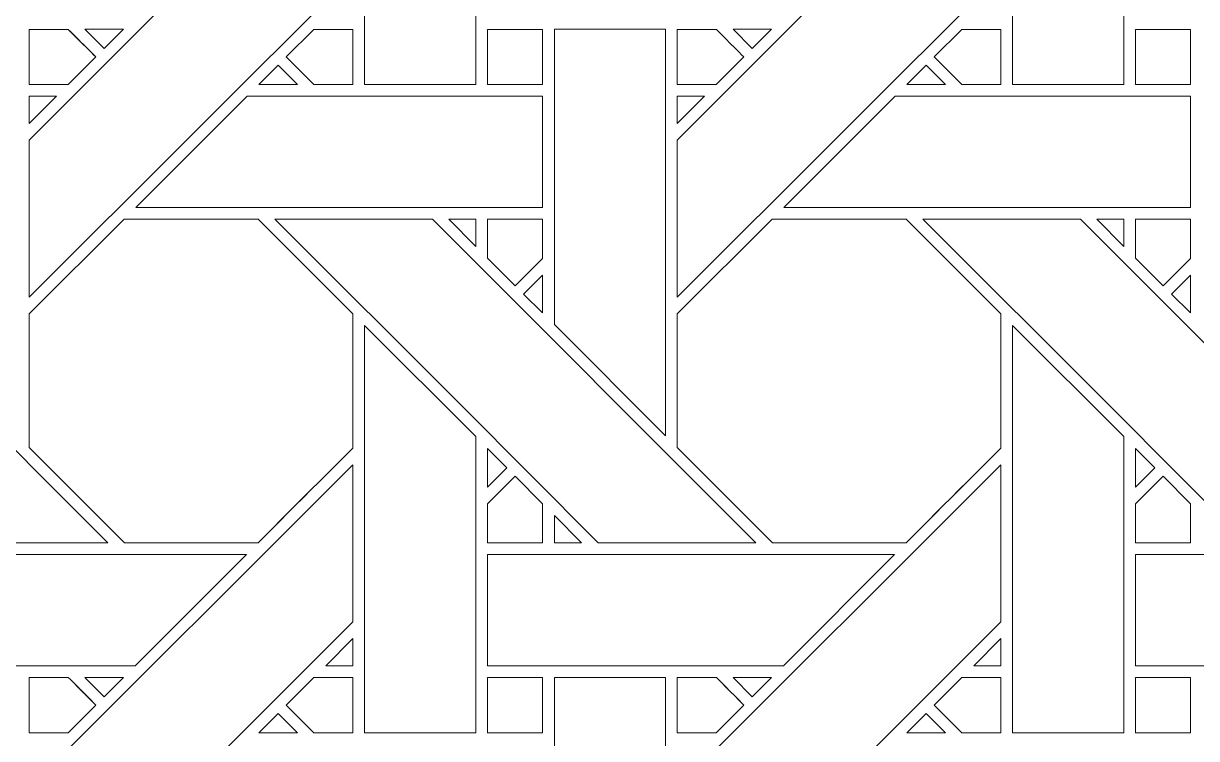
# Model space of a CAD drawing. Header units: inches. Extents: x 3.4 to 21.4, y 0.1 to 18.1.
# Drawn here: x 9.766 to 11.483, y 3.353 to 4.4 of the extents above; entities that cross this region are included whole.
import ezdxf

# ---------------------------------------------------------------- set-up
doc = ezdxf.new("R2010")
doc.units = ezdxf.units.IN
doc.header["$MEASUREMENT"] = 0
doc.layers.add('Design', color=7, linetype='Continuous', lineweight=0)

msp = doc.modelspace()

# ---------------------------------------------------------------- linework, layer by layer
at = {"layer": 'Design'}
for points, knots in [([(3.3829, 18.0948), (3.3829, 18.0948), (3.3829, 0.0948), (3.3829, 0.0948), (3.3829, 0.0948), (21.3829, 0.0948), (21.3829, 0.0948), (21.3829, 0.0948), (21.3829, 18.0948), (21.3829, 18.0948), (21.3829, 18.0948), (3.3829, 18.0948), (3.3829, 18.0948)], [0, 0, 0, 0, 1, 1, 1, 2, 2, 2, 3, 3, 3, 4, 4, 4, 4]), ([(4.2402, 17.2374), (4.2402, 17.2374), (4.2402, 0.9521), (4.2402, 0.9521), (4.2402, 0.9521), (20.5255, 0.9521), (20.5255, 0.9521), (20.5255, 0.9521), (20.5255, 17.2374), (20.5255, 17.2374), (20.5255, 17.2374), (4.2402, 17.2374), (4.2402, 17.2374)], [0, 0, 0, 0, 1, 1, 1, 2, 2, 2, 3, 3, 3, 4, 4, 4, 4]), ([(10.4278, 4.7445), (10.4278, 4.7445), (10.4278, 4.3108), (10.4278, 4.3108), (10.4278, 4.3108), (10.265, 4.3108), (10.265, 4.3108), (10.265, 4.3108), (10.265, 4.9066), (10.265, 4.9066), (10.265, 4.9066), (10.4278, 4.7445), (10.4278, 4.7445)], [0, 0, 0, 0, 1, 1, 1, 2, 2, 2, 3, 3, 3, 4, 4, 4, 4]), ([(11.3765, 4.7445), (11.3765, 4.7445), (11.3765, 4.3108), (11.3765, 4.3108), (11.3765, 4.3108), (11.2137, 4.3108), (11.2137, 4.3108), (11.2137, 4.3108), (11.2137, 4.9066), (11.2137, 4.9066), (11.2137, 4.9066), (11.3765, 4.7445), (11.3765, 4.7445)], [0, 0, 0, 0, 1, 1, 1, 2, 2, 2, 3, 3, 3, 4, 4, 4, 4]), ([(9.7742, 4.2294), (9.7742, 4.2294), (10.2479, 4.703), (10.2479, 4.703), (10.2479, 4.703), (10.2479, 4.473), (10.2479, 4.473), (10.2479, 4.473), (9.7742, 3.9994), (9.7742, 3.9994), (9.7742, 3.9994), (9.7742, 4.2294), (9.7742, 4.2294)], [0, 0, 0, 0, 1, 1, 1, 2, 2, 2, 3, 3, 3, 4, 4, 4, 4]), ([(10.7229, 4.2294), (10.7229, 4.2294), (11.1966, 4.703), (11.1966, 4.703), (11.1966, 4.703), (11.1966, 4.473), (11.1966, 4.473), (11.1966, 4.473), (10.7229, 3.9994), (10.7229, 3.9994), (10.7229, 3.9994), (10.7229, 4.2294), (10.7229, 4.2294)], [0, 0, 0, 0, 1, 1, 1, 2, 2, 2, 3, 3, 3, 4, 4, 4, 4]), ([(9.7742, 4.3107), (9.7742, 4.3107), (9.7742, 4.3915), (9.7742, 4.3915), (9.7742, 4.3915), (9.8313, 4.3915), (9.8313, 4.3915), (9.8364, 4.3864), (9.8672, 4.3556), (9.8716, 4.3512), (9.8716, 4.3512), (9.8312, 4.3107), (9.8312, 4.3107), (9.8312, 4.3107), (9.7742, 4.3107), (9.7742, 4.3107)], [0, 0, 0, 0, 1, 1, 1, 2, 2, 2, 3, 3, 3, 4, 4, 4, 5, 5, 5, 5]), ([(9.7742, 4.3915), (9.7742, 4.3915), (9.8313, 4.3915), (9.8313, 4.3915), (9.8313, 4.3915), (9.8716, 4.3512), (9.8716, 4.3512), (9.8716, 4.3512), (9.8312, 4.3107), (9.8312, 4.3107), (9.8312, 4.3107), (9.7742, 4.3107), (9.7742, 4.3107), (9.7742, 4.3107), (9.7742, 4.3915), (9.7742, 4.3915)], [0, 0, 0, 0, 1, 1, 1, 2, 2, 2, 3, 3, 3, 4, 4, 4, 5, 5, 5, 5]), ([(9.9121, 4.3916), (9.9121, 4.3916), (9.8838, 4.3634), (9.8838, 4.3634), (9.8838, 4.3634), (9.8556, 4.3916), (9.8556, 4.3916), (9.8556, 4.3916), (9.9121, 4.3916), (9.9121, 4.3916)], [0, 0, 0, 0, 1, 1, 1, 2, 2, 2, 3, 3, 3, 3]), ([(10.1907, 4.3107), (10.1907, 4.3107), (10.1504, 4.3511), (10.1504, 4.3511), (10.1504, 4.3511), (10.1908, 4.3915), (10.1908, 4.3915), (10.1908, 4.3915), (10.2479, 4.3915), (10.2479, 4.3915), (10.2479, 4.3915), (10.2479, 4.3107), (10.2479, 4.3107), (10.2479, 4.3107), (10.1907, 4.3107), (10.1907, 4.3107)], [0, 0, 0, 0, 1, 1, 1, 2, 2, 2, 3, 3, 3, 4, 4, 4, 5, 5, 5, 5]), ([(10.1504, 4.3511), (10.1504, 4.3511), (10.1908, 4.3915), (10.1908, 4.3915), (10.1908, 4.3915), (10.2479, 4.3915), (10.2479, 4.3915), (10.2479, 4.3915), (10.2479, 4.3107), (10.2479, 4.3107), (10.2479, 4.3107), (10.1907, 4.3107), (10.1907, 4.3107), (10.1907, 4.3107), (10.1504, 4.3511), (10.1504, 4.3511)], [0, 0, 0, 0, 1, 1, 1, 2, 2, 2, 3, 3, 3, 4, 4, 4, 5, 5, 5, 5]), ([(10.4451, 4.3107), (10.4451, 4.3107), (10.4451, 4.3915), (10.4451, 4.3915), (10.4451, 4.3915), (10.5253, 4.3915), (10.5253, 4.3915), (10.5253, 4.3915), (10.5253, 4.3107), (10.5253, 4.3107), (10.5253, 4.3107), (10.4451, 4.3107), (10.4451, 4.3107)], [0, 0, 0, 0, 1, 1, 1, 2, 2, 2, 3, 3, 3, 4, 4, 4, 4]), ([(10.4451, 4.3915), (10.4451, 4.3915), (10.5253, 4.3915), (10.5253, 4.3915), (10.5253, 4.3915), (10.5253, 4.3107), (10.5253, 4.3107), (10.5253, 4.3107), (10.4451, 4.3107), (10.4451, 4.3107), (10.4451, 4.3107), (10.4451, 4.3915), (10.4451, 4.3915)], [0, 0, 0, 0, 1, 1, 1, 2, 2, 2, 3, 3, 3, 4, 4, 4, 4]), ([(10.7058, 4.3916), (10.7058, 4.3916), (10.7058, 3.7964), (10.7058, 3.7964), (10.7058, 3.7964), (10.5429, 3.9594), (10.5429, 3.9594), (10.5429, 3.9594), (10.5429, 4.3916), (10.5429, 4.3916), (10.5429, 4.3916), (10.7058, 4.3916), (10.7058, 4.3916)], [0, 0, 0, 0, 1, 1, 1, 2, 2, 2, 3, 3, 3, 4, 4, 4, 4]), ([(10.78, 4.3915), (10.7851, 4.3864), (10.8159, 4.3556), (10.8203, 4.3512), (10.8203, 4.3512), (10.7799, 4.3107), (10.7799, 4.3107), (10.7799, 4.3107), (10.7229, 4.3107), (10.7229, 4.3107), (10.7229, 4.3107), (10.7229, 4.3915), (10.7229, 4.3915), (10.7229, 4.3915), (10.78, 4.3915), (10.78, 4.3915)], [0, 0, 0, 0, 1, 1, 1, 2, 2, 2, 3, 3, 3, 4, 4, 4, 5, 5, 5, 5]), ([(10.7229, 4.3915), (10.7229, 4.3915), (10.78, 4.3915), (10.78, 4.3915), (10.7852, 4.3863), (10.816, 4.3555), (10.8203, 4.3512), (10.8203, 4.3512), (10.7799, 4.3107), (10.7799, 4.3107), (10.7799, 4.3107), (10.7229, 4.3107), (10.7229, 4.3107), (10.7229, 4.3107), (10.7229, 4.3915), (10.7229, 4.3915)], [0, 0, 0, 0, 1, 1, 1, 2, 2, 2, 3, 3, 3, 4, 4, 4, 5, 5, 5, 5]), ([(10.8608, 4.3916), (10.8608, 4.3916), (10.8325, 4.3634), (10.8325, 4.3634), (10.8325, 4.3634), (10.8044, 4.3916), (10.8044, 4.3916), (10.8044, 4.3916), (10.8608, 4.3916), (10.8608, 4.3916)], [0, 0, 0, 0, 1, 1, 1, 2, 2, 2, 3, 3, 3, 3]), ([(11.1395, 4.3107), (11.1395, 4.3107), (11.0991, 4.3511), (11.0991, 4.3511), (11.0991, 4.3511), (11.1396, 4.3915), (11.1396, 4.3915), (11.1396, 4.3915), (11.1966, 4.3915), (11.1966, 4.3915), (11.1966, 4.3915), (11.1966, 4.3107), (11.1966, 4.3107), (11.1966, 4.3107), (11.1395, 4.3107), (11.1395, 4.3107)], [0, 0, 0, 0, 1, 1, 1, 2, 2, 2, 3, 3, 3, 4, 4, 4, 5, 5, 5, 5]), ([(11.0991, 4.3511), (11.0991, 4.3511), (11.1396, 4.3915), (11.1396, 4.3915), (11.1396, 4.3915), (11.1966, 4.3915), (11.1966, 4.3915), (11.1966, 4.3915), (11.1966, 4.3107), (11.1966, 4.3107), (11.1966, 4.3107), (11.1395, 4.3107), (11.1395, 4.3107), (11.1395, 4.3107), (11.0991, 4.3511), (11.0991, 4.3511)], [0, 0, 0, 0, 1, 1, 1, 2, 2, 2, 3, 3, 3, 4, 4, 4, 5, 5, 5, 5]), ([(11.3938, 4.3107), (11.3938, 4.3107), (11.3938, 4.3915), (11.3938, 4.3915), (11.3938, 4.3915), (11.474, 4.3915), (11.474, 4.3915), (11.474, 4.3915), (11.474, 4.3107), (11.474, 4.3107), (11.474, 4.3107), (11.3938, 4.3107), (11.3938, 4.3107)], [0, 0, 0, 0, 1, 1, 1, 2, 2, 2, 3, 3, 3, 4, 4, 4, 4]), ([(11.3938, 4.3915), (11.3938, 4.3915), (11.474, 4.3915), (11.474, 4.3915), (11.474, 4.3915), (11.474, 4.3107), (11.474, 4.3107), (11.474, 4.3107), (11.3938, 4.3107), (11.3938, 4.3107), (11.3938, 4.3107), (11.3938, 4.3915), (11.3938, 4.3915)], [0, 0, 0, 0, 1, 1, 1, 2, 2, 2, 3, 3, 3, 4, 4, 4, 4]), ([(10.1666, 4.3108), (10.1666, 4.3108), (10.11, 4.3108), (10.11, 4.3108), (10.11, 4.3108), (10.1383, 4.339), (10.1383, 4.339), (10.1383, 4.339), (10.1666, 4.3108), (10.1666, 4.3108)], [0, 0, 0, 0, 1, 1, 1, 2, 2, 2, 3, 3, 3, 3]), ([(11.1153, 4.3108), (11.1153, 4.3108), (11.0588, 4.3108), (11.0588, 4.3108), (11.0588, 4.3108), (11.087, 4.339), (11.087, 4.339), (11.087, 4.339), (11.1153, 4.3108), (11.1153, 4.3108)], [0, 0, 0, 0, 1, 1, 1, 2, 2, 2, 3, 3, 3, 3]), ([(9.814, 4.2936), (9.814, 4.2936), (9.7742, 4.2538), (9.7742, 4.2538), (9.7742, 4.2538), (9.7742, 4.2936), (9.7742, 4.2936), (9.7742, 4.2936), (9.814, 4.2936), (9.814, 4.2936)], [0, 0, 0, 0, 1, 1, 1, 2, 2, 2, 3, 3, 3, 3]), ([(10.0929, 4.2936), (10.0929, 4.2936), (10.5253, 4.2936), (10.5253, 4.2936), (10.5253, 4.2936), (10.5253, 4.1308), (10.5253, 4.1308), (10.5253, 4.1308), (9.93, 4.1308), (9.93, 4.1308), (9.93, 4.1308), (10.0929, 4.2936), (10.0929, 4.2936)], [0, 0, 0, 0, 1, 1, 1, 2, 2, 2, 3, 3, 3, 4, 4, 4, 4]), ([(10.7628, 4.2936), (10.7628, 4.2936), (10.7229, 4.2538), (10.7229, 4.2538), (10.7229, 4.2538), (10.7229, 4.2936), (10.7229, 4.2936), (10.7229, 4.2936), (10.7628, 4.2936), (10.7628, 4.2936)], [0, 0, 0, 0, 1, 1, 1, 2, 2, 2, 3, 3, 3, 3]), ([(10.8788, 4.1308), (10.8788, 4.1308), (11.0416, 4.2936), (11.0416, 4.2936), (11.0416, 4.2936), (11.4741, 4.2936), (11.4741, 4.2936), (11.4741, 4.2936), (11.4741, 4.1308), (11.4741, 4.1308), (11.4741, 4.1308), (10.8788, 4.1308), (10.8788, 4.1308)], [0, 0, 0, 0, 1, 1, 1, 2, 2, 2, 3, 3, 3, 4, 4, 4, 4]), ([(9.1846, 4.1137), (9.1846, 4.1137), (9.4156, 4.1137), (9.4156, 4.1137), (9.4156, 4.1137), (9.8892, 3.64), (9.8892, 3.64), (9.8892, 3.64), (9.6582, 3.64), (9.6582, 3.64), (9.6582, 3.64), (9.1846, 4.1137), (9.1846, 4.1137)], [0, 0, 0, 0, 1, 1, 1, 2, 2, 2, 3, 3, 3, 4, 4, 4, 4]), ([(10.1091, 3.64), (10.1091, 3.64), (9.9134, 3.64), (9.9134, 3.64), (9.9134, 3.64), (9.7742, 3.7793), (9.7742, 3.7793), (9.7742, 3.7793), (9.7742, 3.9749), (9.7742, 3.9749), (9.7742, 3.9749), (9.9129, 4.1136), (9.9129, 4.1136), (9.9129, 4.1136), (10.1091, 4.1136), (10.1091, 4.1136), (10.1091, 4.1136), (10.2478, 3.9749), (10.2478, 3.9749), (10.2478, 3.9749), (10.2478, 3.7787), (10.2478, 3.7787), (10.23, 3.7608), (10.1181, 3.649), (10.1091, 3.64)], [0, 0, 0, 0, 1, 1, 1, 2, 2, 2, 3, 3, 3, 4, 4, 4, 5, 5, 5, 6, 6, 6, 7, 7, 7, 8, 8, 8, 8]), ([(9.7742, 3.7793), (9.7742, 3.7793), (9.7742, 3.9749), (9.7742, 3.9749), (9.7742, 3.9749), (9.9129, 4.1136), (9.9129, 4.1136), (9.9129, 4.1136), (10.1091, 4.1136), (10.1091, 4.1136), (10.1091, 4.1136), (10.2478, 3.9749), (10.2478, 3.9749), (10.2478, 3.9749), (10.2478, 3.7787), (10.2478, 3.7787), (10.2301, 3.7608), (10.1182, 3.6491), (10.1091, 3.64), (10.1091, 3.64), (9.9134, 3.64), (9.9134, 3.64), (9.9134, 3.64), (9.7742, 3.7793), (9.7742, 3.7793)], [0, 0, 0, 0, 1, 1, 1, 2, 2, 2, 3, 3, 3, 4, 4, 4, 5, 5, 5, 6, 6, 6, 7, 7, 7, 8, 8, 8, 8]), ([(10.4077, 3.84), (10.4077, 3.84), (10.1334, 4.1137), (10.1334, 4.1137), (10.1334, 4.1137), (10.3643, 4.1137), (10.3643, 4.1137), (10.3643, 4.1137), (10.838, 3.64), (10.838, 3.64), (10.838, 3.64), (10.6069, 3.64), (10.6069, 3.64), (10.6069, 3.64), (10.4077, 3.84), (10.4077, 3.84)], [0, 0, 0, 0, 1, 1, 1, 2, 2, 2, 3, 3, 3, 4, 4, 4, 5, 5, 5, 5]), ([(10.4279, 4.1137), (10.4279, 4.1137), (10.4279, 4.0739), (10.4279, 4.0739), (10.4279, 4.0739), (10.3884, 4.1137), (10.3884, 4.1137), (10.3884, 4.1137), (10.4279, 4.1137), (10.4279, 4.1137)], [0, 0, 0, 0, 1, 1, 1, 2, 2, 2, 3, 3, 3, 3]), ([(10.5253, 4.1137), (10.5253, 4.1137), (10.5253, 4.0561), (10.5253, 4.0561), (10.5253, 4.0561), (10.4854, 4.0161), (10.4854, 4.0161), (10.4854, 4.0161), (10.445, 4.0564), (10.445, 4.0564), (10.445, 4.0564), (10.445, 4.1137), (10.445, 4.1137), (10.445, 4.1137), (10.5253, 4.1137), (10.5253, 4.1137)], [0, 0, 0, 0, 1, 1, 1, 2, 2, 2, 3, 3, 3, 4, 4, 4, 5, 5, 5, 5]), ([(10.4854, 4.0161), (10.4854, 4.0161), (10.445, 4.0564), (10.445, 4.0564), (10.445, 4.0564), (10.445, 4.1137), (10.445, 4.1137), (10.445, 4.1137), (10.5253, 4.1137), (10.5253, 4.1137), (10.5253, 4.1137), (10.5253, 4.0561), (10.5253, 4.0561), (10.5253, 4.0561), (10.4854, 4.0161), (10.4854, 4.0161)], [0, 0, 0, 0, 1, 1, 1, 2, 2, 2, 3, 3, 3, 4, 4, 4, 5, 5, 5, 5]), ([(10.8616, 4.1136), (10.8616, 4.1136), (11.0578, 4.1136), (11.0578, 4.1136), (11.0578, 4.1136), (11.1966, 3.9749), (11.1966, 3.9749), (11.1966, 3.9749), (11.1966, 3.7787), (11.1966, 3.7787), (11.1788, 3.7608), (11.0669, 3.649), (11.0579, 3.64), (11.0579, 3.64), (10.8622, 3.64), (10.8622, 3.64), (10.8622, 3.64), (10.7229, 3.7793), (10.7229, 3.7793), (10.7229, 3.7793), (10.7229, 3.9749), (10.7229, 3.9749), (10.7229, 3.9749), (10.8616, 4.1136), (10.8616, 4.1136)], [0, 0, 0, 0, 1, 1, 1, 2, 2, 2, 3, 3, 3, 4, 4, 4, 5, 5, 5, 6, 6, 6, 7, 7, 7, 8, 8, 8, 8]), ([(10.7229, 3.7793), (10.7229, 3.7793), (10.7229, 3.9749), (10.7229, 3.9749), (10.7229, 3.9749), (10.8616, 4.1136), (10.8616, 4.1136), (10.8616, 4.1136), (11.0578, 4.1136), (11.0578, 4.1136), (11.0578, 4.1136), (11.1966, 3.9749), (11.1966, 3.9749), (11.1966, 3.9749), (11.1966, 3.7787), (11.1966, 3.7787), (11.1787, 3.7607), (11.0668, 3.649), (11.0579, 3.64), (11.0579, 3.64), (10.8622, 3.64), (10.8622, 3.64), (10.8622, 3.64), (10.7229, 3.7793), (10.7229, 3.7793)], [0, 0, 0, 0, 1, 1, 1, 2, 2, 2, 3, 3, 3, 4, 4, 4, 5, 5, 5, 6, 6, 6, 7, 7, 7, 8, 8, 8, 8]), ([(11.3565, 3.84), (11.3565, 3.84), (11.0821, 4.1137), (11.0821, 4.1137), (11.0821, 4.1137), (11.313, 4.1137), (11.313, 4.1137), (11.313, 4.1137), (11.7867, 3.64), (11.7867, 3.64), (11.7867, 3.64), (11.5557, 3.64), (11.5557, 3.64), (11.5557, 3.64), (11.3565, 3.84), (11.3565, 3.84)], [0, 0, 0, 0, 1, 1, 1, 2, 2, 2, 3, 3, 3, 4, 4, 4, 5, 5, 5, 5]), ([(11.3766, 4.1137), (11.3766, 4.1137), (11.3766, 4.0739), (11.3766, 4.0739), (11.3766, 4.0739), (11.3372, 4.1137), (11.3372, 4.1137), (11.3372, 4.1137), (11.3766, 4.1137), (11.3766, 4.1137)], [0, 0, 0, 0, 1, 1, 1, 2, 2, 2, 3, 3, 3, 3]), ([(11.474, 4.1137), (11.474, 4.1137), (11.474, 4.0561), (11.474, 4.0561), (11.474, 4.0561), (11.4341, 4.0161), (11.4341, 4.0161), (11.4341, 4.0161), (11.3938, 4.0564), (11.3938, 4.0564), (11.3938, 4.0564), (11.3938, 4.1137), (11.3938, 4.1137), (11.3938, 4.1137), (11.474, 4.1137), (11.474, 4.1137)], [0, 0, 0, 0, 1, 1, 1, 2, 2, 2, 3, 3, 3, 4, 4, 4, 5, 5, 5, 5]), ([(11.4341, 4.0161), (11.4341, 4.0161), (11.3938, 4.0564), (11.3938, 4.0564), (11.3938, 4.0564), (11.3938, 4.1137), (11.3938, 4.1137), (11.3938, 4.1137), (11.474, 4.1137), (11.474, 4.1137), (11.474, 4.1137), (11.474, 4.0561), (11.474, 4.0561), (11.474, 4.0561), (11.4341, 4.0161), (11.4341, 4.0161)], [0, 0, 0, 0, 1, 1, 1, 2, 2, 2, 3, 3, 3, 4, 4, 4, 5, 5, 5, 5]), ([(10.5253, 4.0318), (10.5253, 4.0318), (10.5253, 3.9767), (10.5253, 3.9767), (10.5253, 3.9767), (10.4976, 4.0041), (10.4976, 4.0041), (10.4976, 4.0041), (10.5253, 4.0318), (10.5253, 4.0318)], [0, 0, 0, 0, 1, 1, 1, 2, 2, 2, 3, 3, 3, 3]), ([(11.4741, 4.0318), (11.4741, 4.0318), (11.4741, 3.9767), (11.4741, 3.9767), (11.4741, 3.9767), (11.4463, 4.0041), (11.4463, 4.0041), (11.4463, 4.0041), (11.4741, 4.0318), (11.4741, 4.0318)], [0, 0, 0, 0, 1, 1, 1, 2, 2, 2, 3, 3, 3, 3]), ([(10.4278, 3.7957), (10.4278, 3.7957), (10.4278, 3.362), (10.4278, 3.362), (10.4278, 3.362), (10.265, 3.362), (10.265, 3.362), (10.265, 3.362), (10.265, 3.9579), (10.265, 3.9579), (10.265, 3.9579), (10.4278, 3.7957), (10.4278, 3.7957)], [0, 0, 0, 0, 1, 1, 1, 2, 2, 2, 3, 3, 3, 4, 4, 4, 4]), ([(11.3765, 3.7957), (11.3765, 3.7957), (11.3765, 3.362), (11.3765, 3.362), (11.3765, 3.362), (11.2137, 3.362), (11.2137, 3.362), (11.2137, 3.362), (11.2137, 3.9579), (11.2137, 3.9579), (11.2137, 3.9579), (11.3765, 3.7957), (11.3765, 3.7957)], [0, 0, 0, 0, 1, 1, 1, 2, 2, 2, 3, 3, 3, 4, 4, 4, 4]), ([(10.4451, 3.7215), (10.4451, 3.7215), (10.4451, 3.7782), (10.4451, 3.7782), (10.4451, 3.7782), (10.4733, 3.7497), (10.4733, 3.7497), (10.4733, 3.7497), (10.4451, 3.7215), (10.4451, 3.7215)], [0, 0, 0, 0, 1, 1, 1, 2, 2, 2, 3, 3, 3, 3]), ([(11.3938, 3.7215), (11.3938, 3.7215), (11.3938, 3.7782), (11.3938, 3.7782), (11.3938, 3.7782), (11.422, 3.7497), (11.422, 3.7497), (11.422, 3.7497), (11.3938, 3.7215), (11.3938, 3.7215)], [0, 0, 0, 0, 1, 1, 1, 2, 2, 2, 3, 3, 3, 3]), ([(9.7742, 3.2807), (9.7742, 3.2807), (10.2479, 3.7543), (10.2479, 3.7543), (10.2479, 3.7543), (10.2479, 3.5243), (10.2479, 3.5243), (10.2479, 3.5243), (9.7742, 3.0506), (9.7742, 3.0506), (9.7742, 3.0506), (9.7742, 3.2807), (9.7742, 3.2807)], [0, 0, 0, 0, 1, 1, 1, 2, 2, 2, 3, 3, 3, 4, 4, 4, 4]), ([(10.7229, 3.2807), (10.7229, 3.2807), (11.1966, 3.7543), (11.1966, 3.7543), (11.1966, 3.7543), (11.1966, 3.5243), (11.1966, 3.5243), (11.1966, 3.5243), (10.7229, 3.0506), (10.7229, 3.0506), (10.7229, 3.0506), (10.7229, 3.2807), (10.7229, 3.2807)], [0, 0, 0, 0, 1, 1, 1, 2, 2, 2, 3, 3, 3, 4, 4, 4, 4]), ([(10.4451, 3.6398), (10.4451, 3.6398), (10.4451, 3.6971), (10.4451, 3.6971), (10.4451, 3.6971), (10.4854, 3.7374), (10.4854, 3.7374), (10.4854, 3.7374), (10.5257, 3.6971), (10.5257, 3.6971), (10.5257, 3.6971), (10.5257, 3.6398), (10.5257, 3.6398), (10.5257, 3.6398), (10.4451, 3.6398), (10.4451, 3.6398)], [0, 0, 0, 0, 1, 1, 1, 2, 2, 2, 3, 3, 3, 4, 4, 4, 5, 5, 5, 5]), ([(10.4451, 3.6398), (10.4451, 3.6398), (10.4451, 3.6971), (10.4451, 3.6971), (10.4451, 3.6971), (10.4854, 3.7374), (10.4854, 3.7374), (10.4854, 3.7374), (10.5257, 3.6971), (10.5257, 3.6971), (10.5257, 3.6971), (10.5257, 3.6398), (10.5257, 3.6398), (10.5257, 3.6398), (10.4451, 3.6398), (10.4451, 3.6398)], [0, 0, 0, 0, 1, 1, 1, 2, 2, 2, 3, 3, 3, 4, 4, 4, 5, 5, 5, 5]), ([(11.3938, 3.6397), (11.3938, 3.6397), (11.3938, 3.6971), (11.3938, 3.6971), (11.3938, 3.6971), (11.4341, 3.7374), (11.4341, 3.7374), (11.4341, 3.7374), (11.4744, 3.6971), (11.4744, 3.6971), (11.4744, 3.6971), (11.4744, 3.6397), (11.4744, 3.6397), (11.4744, 3.6397), (11.3938, 3.6397), (11.3938, 3.6397)], [0, 0, 0, 0, 1, 1, 1, 2, 2, 2, 3, 3, 3, 4, 4, 4, 5, 5, 5, 5]), ([(11.3938, 3.6399), (11.3938, 3.6399), (11.3938, 3.6971), (11.3938, 3.6971), (11.3938, 3.6971), (11.4341, 3.7374), (11.4341, 3.7374), (11.4341, 3.7374), (11.4744, 3.6971), (11.4744, 3.6971), (11.4744, 3.6971), (11.4744, 3.6399), (11.4744, 3.6399), (11.4744, 3.6399), (11.3938, 3.6399), (11.3938, 3.6399)], [0, 0, 0, 0, 1, 1, 1, 2, 2, 2, 3, 3, 3, 4, 4, 4, 5, 5, 5, 5]), ([(10.5827, 3.64), (10.5827, 3.64), (10.543, 3.64), (10.543, 3.64), (10.543, 3.64), (10.543, 3.6798), (10.543, 3.6798), (10.543, 3.6798), (10.5827, 3.64), (10.5827, 3.64)], [0, 0, 0, 0, 1, 1, 1, 2, 2, 2, 3, 3, 3, 3]), ([(9.4964, 3.4601), (9.4964, 3.4601), (9.4964, 3.6228), (9.4964, 3.6228), (9.4964, 3.6228), (10.0921, 3.6228), (10.0921, 3.6228), (10.0921, 3.6228), (9.9293, 3.4601), (9.9293, 3.4601), (9.9293, 3.4601), (9.4964, 3.4601), (9.4964, 3.4601)], [0, 0, 0, 0, 1, 1, 1, 2, 2, 2, 3, 3, 3, 4, 4, 4, 4]), ([(10.4451, 3.4601), (10.4451, 3.4601), (10.4451, 3.6228), (10.4451, 3.6228), (10.4451, 3.6228), (11.0408, 3.6228), (11.0408, 3.6228), (11.0408, 3.6228), (10.8781, 3.4601), (10.8781, 3.4601), (10.8781, 3.4601), (10.4451, 3.4601), (10.4451, 3.4601)], [0, 0, 0, 0, 1, 1, 1, 2, 2, 2, 3, 3, 3, 4, 4, 4, 4]), ([(11.3938, 3.4601), (11.3938, 3.4601), (11.3938, 3.6228), (11.3938, 3.6228), (11.3938, 3.6228), (11.9895, 3.6228), (11.9895, 3.6228), (11.9895, 3.6228), (11.8268, 3.4601), (11.8268, 3.4601), (11.8268, 3.4601), (11.3938, 3.4601), (11.3938, 3.4601)], [0, 0, 0, 0, 1, 1, 1, 2, 2, 2, 3, 3, 3, 4, 4, 4, 4]), ([(10.2081, 3.4601), (10.2081, 3.4601), (10.2479, 3.4999), (10.2479, 3.4999), (10.2479, 3.4999), (10.2479, 3.4601), (10.2479, 3.4601), (10.2479, 3.4601), (10.2081, 3.4601), (10.2081, 3.4601)], [0, 0, 0, 0, 1, 1, 1, 2, 2, 2, 3, 3, 3, 3]), ([(11.1568, 3.4601), (11.1568, 3.4601), (11.1966, 3.4999), (11.1966, 3.4999), (11.1966, 3.4999), (11.1966, 3.4601), (11.1966, 3.4601), (11.1966, 3.4601), (11.1568, 3.4601), (11.1568, 3.4601)], [0, 0, 0, 0, 1, 1, 1, 2, 2, 2, 3, 3, 3, 3]), ([(9.7742, 3.362), (9.7742, 3.362), (9.7742, 3.4428), (9.7742, 3.4428), (9.7742, 3.4428), (9.8313, 3.4428), (9.8313, 3.4428), (9.8364, 3.4377), (9.8672, 3.4069), (9.8716, 3.4024), (9.8716, 3.4024), (9.8312, 3.362), (9.8312, 3.362), (9.8312, 3.362), (9.7742, 3.362), (9.7742, 3.362)], [0, 0, 0, 0, 1, 1, 1, 2, 2, 2, 3, 3, 3, 4, 4, 4, 5, 5, 5, 5]), ([(9.8716, 3.4024), (9.8716, 3.4024), (9.8312, 3.362), (9.8312, 3.362), (9.8312, 3.362), (9.7742, 3.362), (9.7742, 3.362), (9.7742, 3.362), (9.7742, 3.4428), (9.7742, 3.4428), (9.7742, 3.4428), (9.8313, 3.4428), (9.8313, 3.4428), (9.8366, 3.4375), (9.8674, 3.4066), (9.8716, 3.4024)], [0, 0, 0, 0, 1, 1, 1, 2, 2, 2, 3, 3, 3, 4, 4, 4, 5, 5, 5, 5]), ([(9.8556, 3.4428), (9.8556, 3.4428), (9.9121, 3.4428), (9.9121, 3.4428), (9.9121, 3.4428), (9.8838, 3.4146), (9.8838, 3.4146), (9.8838, 3.4146), (9.8556, 3.4428), (9.8556, 3.4428)], [0, 0, 0, 0, 1, 1, 1, 2, 2, 2, 3, 3, 3, 3]), ([(10.1907, 3.362), (10.1907, 3.362), (10.1504, 3.4024), (10.1504, 3.4024), (10.1504, 3.4024), (10.1908, 3.4428), (10.1908, 3.4428), (10.1908, 3.4428), (10.2479, 3.4428), (10.2479, 3.4428), (10.2479, 3.4428), (10.2479, 3.362), (10.2479, 3.362), (10.2479, 3.362), (10.1907, 3.362), (10.1907, 3.362)], [0, 0, 0, 0, 1, 1, 1, 2, 2, 2, 3, 3, 3, 4, 4, 4, 5, 5, 5, 5]), ([(10.1504, 3.4024), (10.1504, 3.4024), (10.1908, 3.4428), (10.1908, 3.4428), (10.1908, 3.4428), (10.2479, 3.4428), (10.2479, 3.4428), (10.2479, 3.4428), (10.2479, 3.362), (10.2479, 3.362), (10.2479, 3.362), (10.1907, 3.362), (10.1907, 3.362), (10.1907, 3.362), (10.1504, 3.4024), (10.1504, 3.4024)], [0, 0, 0, 0, 1, 1, 1, 2, 2, 2, 3, 3, 3, 4, 4, 4, 5, 5, 5, 5]), ([(10.4451, 3.362), (10.4451, 3.362), (10.4451, 3.4428), (10.4451, 3.4428), (10.4451, 3.4428), (10.5253, 3.4428), (10.5253, 3.4428), (10.5253, 3.4428), (10.5253, 3.362), (10.5253, 3.362), (10.5253, 3.362), (10.4451, 3.362), (10.4451, 3.362)], [0, 0, 0, 0, 1, 1, 1, 2, 2, 2, 3, 3, 3, 4, 4, 4, 4]), ([(10.4451, 3.4428), (10.4451, 3.4428), (10.5253, 3.4428), (10.5253, 3.4428), (10.5253, 3.4428), (10.5253, 3.362), (10.5253, 3.362), (10.5253, 3.362), (10.4451, 3.362), (10.4451, 3.362), (10.4451, 3.362), (10.4451, 3.4428), (10.4451, 3.4428)], [0, 0, 0, 0, 1, 1, 1, 2, 2, 2, 3, 3, 3, 4, 4, 4, 4]), ([(10.7058, 3.4428), (10.7058, 3.4428), (10.7058, 2.8477), (10.7058, 2.8477), (10.7058, 2.8477), (10.5429, 3.0106), (10.5429, 3.0106), (10.5429, 3.0106), (10.5429, 3.4428), (10.5429, 3.4428), (10.5429, 3.4428), (10.7058, 3.4428), (10.7058, 3.4428)], [0, 0, 0, 0, 1, 1, 1, 2, 2, 2, 3, 3, 3, 4, 4, 4, 4]), ([(10.78, 3.4428), (10.7851, 3.4377), (10.8159, 3.4069), (10.8203, 3.4024), (10.8203, 3.4024), (10.7799, 3.362), (10.7799, 3.362), (10.7799, 3.362), (10.7229, 3.362), (10.7229, 3.362), (10.7229, 3.362), (10.7229, 3.4428), (10.7229, 3.4428), (10.7229, 3.4428), (10.78, 3.4428), (10.78, 3.4428)], [0, 0, 0, 0, 1, 1, 1, 2, 2, 2, 3, 3, 3, 4, 4, 4, 5, 5, 5, 5]), ([(10.7229, 3.4428), (10.7229, 3.4428), (10.78, 3.4428), (10.78, 3.4428), (10.7852, 3.4376), (10.816, 3.4068), (10.8203, 3.4024), (10.8203, 3.4024), (10.7799, 3.362), (10.7799, 3.362), (10.7799, 3.362), (10.7229, 3.362), (10.7229, 3.362), (10.7229, 3.362), (10.7229, 3.4428), (10.7229, 3.4428)], [0, 0, 0, 0, 1, 1, 1, 2, 2, 2, 3, 3, 3, 4, 4, 4, 5, 5, 5, 5]), ([(10.8608, 3.4428), (10.8608, 3.4428), (10.8325, 3.4146), (10.8325, 3.4146), (10.8325, 3.4146), (10.8044, 3.4428), (10.8044, 3.4428), (10.8044, 3.4428), (10.8608, 3.4428), (10.8608, 3.4428)], [0, 0, 0, 0, 1, 1, 1, 2, 2, 2, 3, 3, 3, 3]), ([(11.1395, 3.362), (11.1395, 3.362), (11.0991, 3.4024), (11.0991, 3.4024), (11.0991, 3.4024), (11.1396, 3.4428), (11.1396, 3.4428), (11.1396, 3.4428), (11.1966, 3.4428), (11.1966, 3.4428), (11.1966, 3.4428), (11.1966, 3.362), (11.1966, 3.362), (11.1966, 3.362), (11.1395, 3.362), (11.1395, 3.362)], [0, 0, 0, 0, 1, 1, 1, 2, 2, 2, 3, 3, 3, 4, 4, 4, 5, 5, 5, 5]), ([(11.0991, 3.4024), (11.0991, 3.4024), (11.1396, 3.4428), (11.1396, 3.4428), (11.1396, 3.4428), (11.1966, 3.4428), (11.1966, 3.4428), (11.1966, 3.4428), (11.1966, 3.362), (11.1966, 3.362), (11.1966, 3.362), (11.1395, 3.362), (11.1395, 3.362), (11.1395, 3.362), (11.0991, 3.4024), (11.0991, 3.4024)], [0, 0, 0, 0, 1, 1, 1, 2, 2, 2, 3, 3, 3, 4, 4, 4, 5, 5, 5, 5]), ([(11.3938, 3.362), (11.3938, 3.362), (11.3938, 3.4428), (11.3938, 3.4428), (11.3938, 3.4428), (11.474, 3.4428), (11.474, 3.4428), (11.474, 3.4428), (11.474, 3.362), (11.474, 3.362), (11.474, 3.362), (11.3938, 3.362), (11.3938, 3.362)], [0, 0, 0, 0, 1, 1, 1, 2, 2, 2, 3, 3, 3, 4, 4, 4, 4]), ([(11.3938, 3.4428), (11.3938, 3.4428), (11.474, 3.4428), (11.474, 3.4428), (11.474, 3.4428), (11.474, 3.362), (11.474, 3.362), (11.474, 3.362), (11.3938, 3.362), (11.3938, 3.362), (11.3938, 3.362), (11.3938, 3.4428), (11.3938, 3.4428)], [0, 0, 0, 0, 1, 1, 1, 2, 2, 2, 3, 3, 3, 4, 4, 4, 4]), ([(10.1666, 3.362), (10.1666, 3.362), (10.11, 3.362), (10.11, 3.362), (10.11, 3.362), (10.1383, 3.3903), (10.1383, 3.3903), (10.1383, 3.3903), (10.1666, 3.362), (10.1666, 3.362)], [0, 0, 0, 0, 1, 1, 1, 2, 2, 2, 3, 3, 3, 3]), ([(11.1153, 3.362), (11.1153, 3.362), (11.0588, 3.362), (11.0588, 3.362), (11.0588, 3.362), (11.087, 3.3903), (11.087, 3.3903), (11.087, 3.3903), (11.1153, 3.362), (11.1153, 3.362)], [0, 0, 0, 0, 1, 1, 1, 2, 2, 2, 3, 3, 3, 3])]:
    msp.add_open_spline(points, degree=3, knots=knots, dxfattribs=at)

doc.saveas('drawing.dxf')
